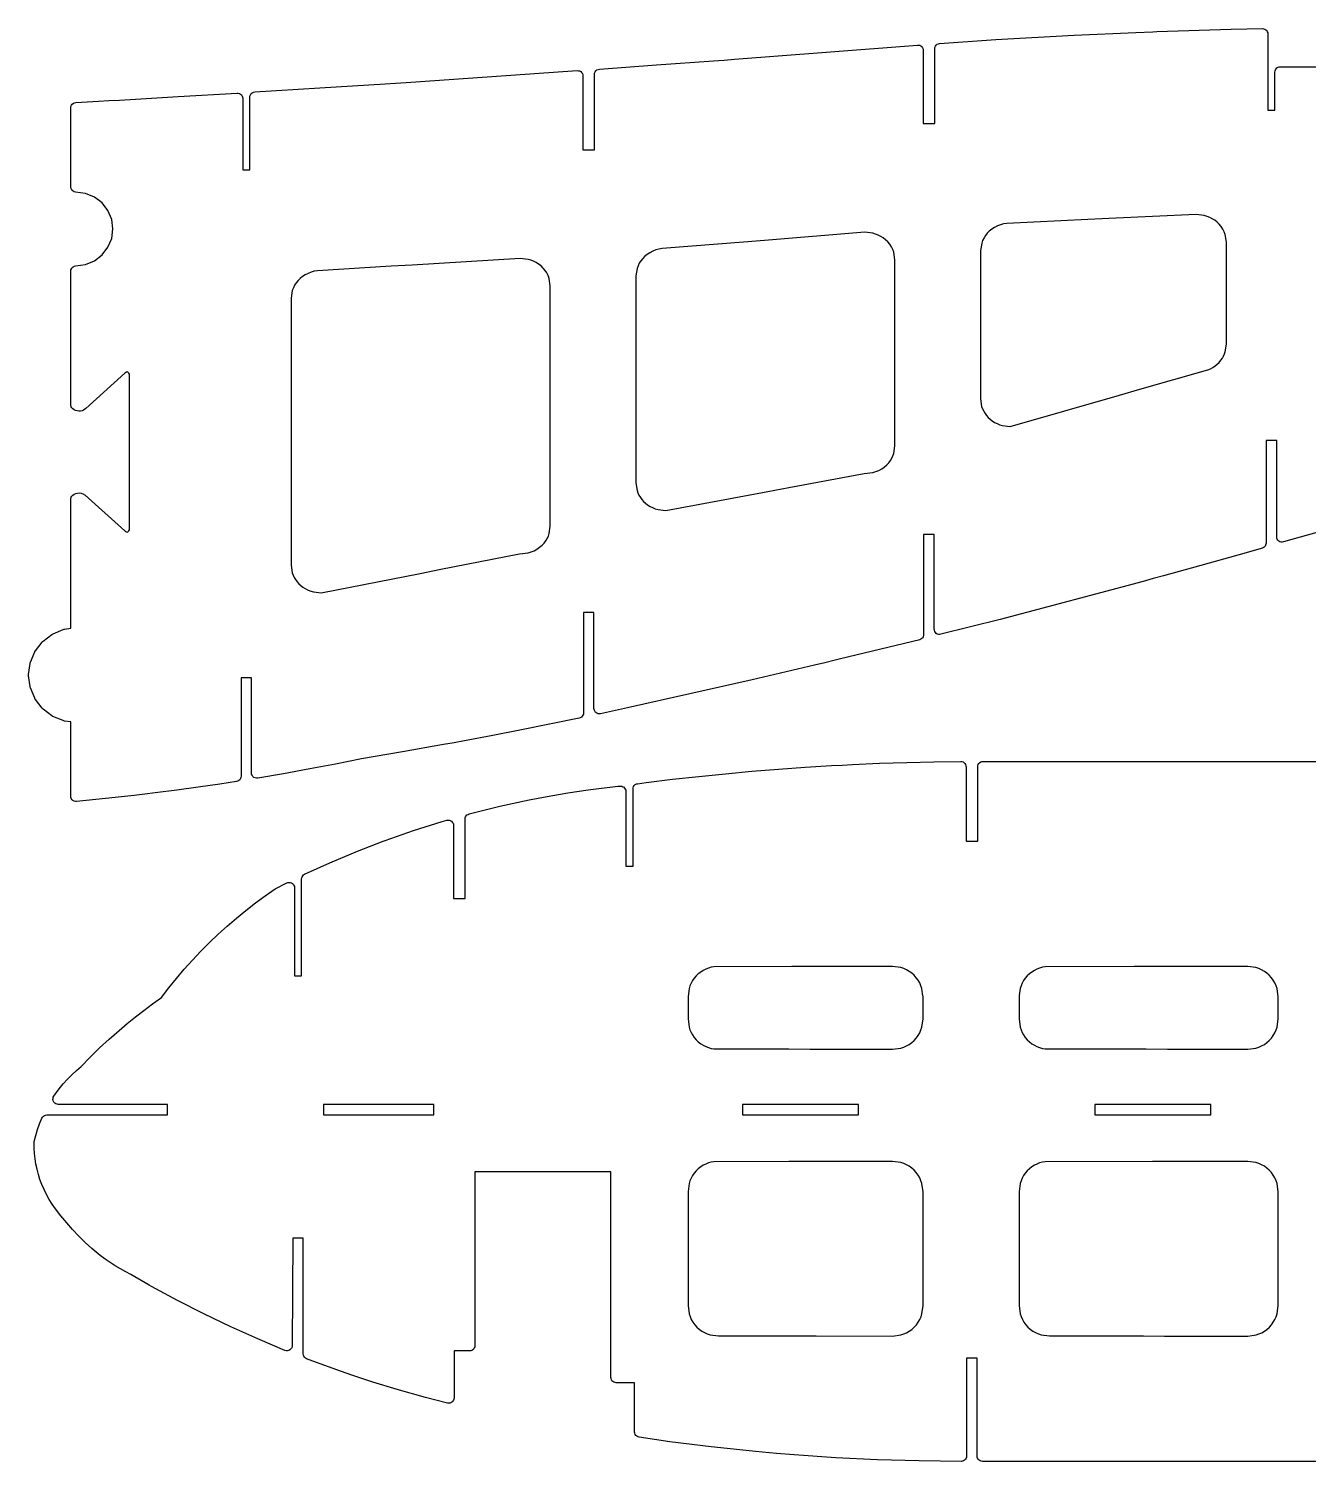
# Model space of a CAD drawing. Extents: x 30 to 1036, y 8 to 487.
# Drawn here: x 30.4 to 415.9, y 8.4 to 440.1 of the extents above; entities that cross this region are included whole.
import ezdxf

# ---------------------------------------------------------------- set-up
doc = ezdxf.new("R2010")
doc.units = 0
doc.layers.add('Normal', color=7, linetype='CONTINUOUS')

msp = doc.modelspace()

# ---------------------------------------------------------------- linework, layer by layer
at = {"layer": 'Normal'}
for points in [[(236.75, 430.43, -5.08), (239.9, 430.66, -5.08), (243.08, 430.91, -5.08), (243.08, 430.91, -8.89), (270.61, 433.02, -8.89), (298.17, 435.18, -8.89), (298.5, 435.18, -8.89), (298.88, 435.08, -8.89), (299.21, 434.9, -8.89), (299.52, 434.62, -8.89), (299.72, 434.31, -8.89), (299.85, 433.96, -8.89), (299.87, 433.6, -8.89), (299.87, 411.48, -8.89), (303.35, 411.48, -8.89), (303.35, 434.06, -8.89), (303.4, 434.44, -8.89), (303.56, 434.82, -8.89), (303.78, 435.15, -8.89), (304.11, 435.41, -8.89), (304.47, 435.58, -8.89), (304.85, 435.66, -8.89), (321.79, 436.8, -8.89), (345.41, 438.15, -8.89), (363.98, 438.96, -8.89)], [(363.98, 438.96, -5.08), (369.06, 439.19, -5.08), (370.33, 439.22, -5.08), (370.33, 439.22, -8.89), (392.73, 439.93, -8.89), (402.11, 440.11, -8.89), (402.44, 440.08, -8.89), (402.79, 439.95, -8.89), (403.12, 439.78, -8.89), (403.38, 439.5, -8.89), (403.58, 439.19, -8.89), (403.71, 438.86, -8.89), (403.73, 438.51, -8.89), (403.73, 415.54, -8.89), (405.89, 415.54, -8.89), (405.89, 427.02, -8.89), (405.92, 427.36, -8.89), (406.02, 427.69, -8.89), (406.22, 427.99, -8.89), (406.48, 428.27, -8.89), (406.81, 428.47, -8.89), (407.14, 428.57, -8.89), (407.47, 428.6, -8.89), (428.45, 428.6, -8.89)], [(137.74, 423.52, -5.08), (140.89, 423.72, -5.08), (144.07, 423.93, -5.08), (144.07, 423.93, -8.89), (169.88, 425.65, -8.89), (195.66, 427.46, -8.89), (196.01, 427.43, -8.89), (196.37, 427.36, -8.89), (196.7, 427.15, -8.89), (196.98, 426.9, -8.89), (197.21, 426.57, -8.89), (197.33, 426.21, -8.89), (197.36, 425.88, -8.89), (197.36, 403.63, -8.89), (200.84, 403.63, -8.89), (200.84, 426.31, -8.89), (200.89, 426.67, -8.89), (201.02, 427.05, -8.89), (201.27, 427.38, -8.89), (201.57, 427.66, -8.89), (201.93, 427.81, -8.89), (202.31, 427.89, -8.89), (219.53, 429.16, -8.89), (236.75, 430.43, -8.89)], [(51.38, 418.24, -5.08), (54.56, 418.41, -5.08), (57.73, 418.59, -5.08), (57.73, 418.59, -8.89), (75.44, 419.63, -8.89), (93.14, 420.7, -8.89), (93.5, 420.7, -8.89), (93.85, 420.6, -8.89), (94.18, 420.4, -8.89), (94.46, 420.14, -8.89), (94.67, 419.81, -8.89), (94.79, 419.46, -8.89), (94.84, 419.13, -8.89), (94.84, 397.59, -8.89), (96.98, 397.59, -8.89), (96.98, 419.46, -8.89), (97.03, 419.81, -8.89), (97.18, 420.19, -8.89), (97.41, 420.55, -8.89), (97.74, 420.8, -8.89), (98.09, 420.95, -8.89), (98.48, 421.03, -8.89), (118.11, 422.25, -8.89), (137.74, 423.52, -8.89)], [(43.08, 402.77, -5.08), (43.08, 409.12, -5.08), (43.08, 409.12, -8.89), (43.08, 416.28, -8.89), (43.1, 416.64, -8.89), (43.26, 417.02, -8.89), (43.51, 417.35, -8.89), (43.84, 417.63, -8.89), (44.2, 417.78, -8.89), (44.58, 417.86, -8.89), (47.98, 418.06, -8.89), (51.38, 418.24, -8.89)], [(43.05, 345.16, -5.08), (43.05, 351.51, -5.08), (43.05, 351.51, -8.89), (43.05, 367.06, -8.89), (43.1, 367.41, -8.89), (43.23, 367.77, -8.89), (43.46, 368.1, -8.89), (43.76, 368.38, -8.89), (44.09, 368.55, -8.89), (44.45, 368.63, -8.89), (47.52, 369.04, -8.89), (50.19, 370.15, -8.89), (52.5, 371.91, -8.89), (54.25, 374.22, -8.89), (55.37, 376.89, -8.89), (55.75, 379.76, -8.89), (55.37, 382.63, -8.89), (54.25, 385.29, -8.89), (52.5, 387.6, -8.89), (50.19, 389.36, -8.89), (47.52, 390.47, -8.89), (44.45, 390.88, -8.89), (44.09, 390.98, -8.89), (43.76, 391.16, -8.89), (43.46, 391.41, -8.89), (43.23, 391.74, -8.89), (43.1, 392.1, -8.89), (43.05, 392.46, -8.89), (43.08, 402.77, -8.89)], [(355.78, 382.85, -5.08), (349.45, 382.57, -5.08), (349.45, 382.57, -8.89), (325.04, 381.43, -8.89), (324.1, 381.28, -8.89), (323.16, 381, -8.89), (322.25, 380.64, -8.89), (321.39, 380.21, -8.89), (320.57, 379.68, -8.89), (319.81, 379.07, -8.89), (319.2, 378.46, -8.89), (318.67, 377.77, -8.89), (318.21, 377.04, -8.89), (317.8, 376.28, -8.89), (317.53, 375.46, -8.89), (317.2, 373.2, -8.89), (317.2, 350.62, -8.89)], [(391.24, 361.49, -5.08), (391.24, 367.84, -5.08), (391.24, 367.84, -8.89), (391.24, 375.79, -8.89), (390.91, 378.03, -8.89), (390.6, 378.89, -8.89), (390.17, 379.7, -8.89), (389.69, 380.47, -8.89), (389.1, 381.18, -8.89), (388.44, 381.81, -8.89), (387.73, 382.35, -8.89), (386.99, 382.83, -8.89), (386.23, 383.21, -8.89), (385.42, 383.54, -8.89), (384.58, 383.79, -8.89), (382.12, 384.07, -8.89), (355.78, 382.85, -8.89)], [(252.1, 376.3, -5.08), (245.77, 375.79, -5.08), (245.77, 375.79, -8.89), (221.21, 373.81, -8.89), (220.27, 373.66, -8.89), (219.33, 373.41, -8.89), (218.41, 373.02, -8.89), (217.53, 372.59, -8.89), (216.71, 372.06, -8.89), (215.95, 371.45, -8.89), (215.37, 370.84, -8.89), (214.81, 370.15, -8.89), (214.35, 369.42, -8.89), (213.97, 368.63, -8.89), (213.66, 367.84, -8.89), (213.33, 365.58, -8.89), (213.33, 336.09, -8.89)], [(291.39, 339.73, -5.08), (291.39, 346.08, -5.08), (291.39, 346.08, -8.89), (291.39, 370.46, -8.89), (291.06, 372.72, -8.89), (290.73, 373.56, -8.89), (290.32, 374.37, -8.89), (289.81, 375.13, -8.89), (289.23, 375.84, -8.89), (288.57, 376.48, -8.89), (287.86, 377.04, -8.89), (287.15, 377.49, -8.89), (286.36, 377.9, -8.89), (285.55, 378.21, -8.89), (284.73, 378.46, -8.89), (282.27, 378.76, -8.89), (252.1, 376.3, -8.89)], [(145.92, 368.88, -5.08), (139.57, 368.5, -5.08), (139.57, 368.5, -8.89), (117.35, 367.16, -8.89), (116.41, 366.98, -8.89), (115.47, 366.73, -8.89), (114.55, 366.37, -8.89), (113.67, 365.94, -8.89), (112.85, 365.38, -8.89), (112.12, 364.77, -8.89), (111.51, 364.19, -8.89), (110.95, 363.5, -8.89), (110.49, 362.76, -8.89), (110.11, 361.98, -8.89), (109.8, 361.19, -8.89), (109.47, 358.93, -8.89), (109.47, 323.39, -8.89)], [(187.53, 325.22, -5.08), (187.53, 331.57, -5.08), (187.53, 331.57, -8.89), (187.53, 362.58, -8.89), (187.2, 364.85, -8.89), (186.87, 365.68, -8.89), (186.46, 366.5, -8.89), (185.98, 367.26, -8.89), (185.37, 367.97, -8.89), (184.73, 368.6, -8.89), (184.02, 369.16, -8.89), (183.29, 369.62, -8.89), (182.5, 370, -8.89), (181.71, 370.33, -8.89), (180.87, 370.59, -8.89), (178.41, 370.87, -8.89), (145.92, 368.88, -8.89)], [(359.03, 329.67, -5.08), (365.12, 331.42, -5.08), (365.12, 331.42, -8.89), (385.7, 337.31, -8.89), (386.44, 337.64, -8.89), (387.15, 338.02, -8.89), (387.83, 338.48, -8.89), (388.47, 338.99, -8.89), (389.05, 339.55, -8.89), (389.59, 340.18, -8.89), (390.04, 340.84, -8.89), (390.4, 341.45, -8.89), (390.68, 342.09, -8.89), (390.91, 342.75, -8.89), (391.24, 345.01, -8.89), (391.24, 361.49, -8.89)], [(317.2, 350.62, -5.08), (317.2, 344.27, -5.08), (317.2, 344.27, -8.89), (317.2, 328.52, -8.89), (317.5, 326.26, -8.89)], [(60.73, 310.69, -5.08), (60.73, 317.04, -5.08), (60.73, 317.04, -8.89), (60.73, 335.71, -8.89), (60.71, 336.02, -8.89), (60.58, 336.3, -8.89), (60.38, 336.52, -8.89), (60.12, 336.68, -8.89), (59.82, 336.6, -8.89), (59.31, 336.27, -8.89), (47.55, 325.63, -8.89), (46.86, 325.17, -8.89), (46.43, 324.99, -8.89), (45.95, 324.89, -8.89), (45.47, 324.87, -8.89), (44.96, 324.92, -8.89), (44.48, 325.07, -8.89), (44.04, 325.27, -8.89), (43.66, 325.55, -8.89), (43.41, 325.81, -8.89), (43.21, 326.11, -8.89), (43.1, 326.44, -8.89), (43.05, 326.8, -8.89), (43.05, 345.16, -8.89)], [(253.11, 300.63, -5.08), (259.36, 301.8, -5.08), (259.36, 301.8, -8.89), (282.12, 306.02, -8.89), (284.73, 306.35, -8.89), (285.65, 306.63, -8.89), (286.54, 306.98, -8.89), (287.38, 307.44, -8.89), (288.16, 308, -8.89), (288.9, 308.64, -8.89), (289.53, 309.32, -8.89), (290.02, 309.96, -8.89), (290.45, 310.64, -8.89), (290.78, 311.38, -8.89), (291.06, 312.12, -8.89), (291.39, 314.38, -8.89), (291.39, 339.73, -8.89)], [(213.33, 336.09, -5.08), (213.33, 329.74, -5.08), (213.33, 329.74, -8.89), (213.33, 303.23, -8.89), (213.66, 300.96, -8.89)], [(317.5, 326.26, 0.13), (317.5, 326.26, -8.89), (317.78, 325.55, -8.89), (318.11, 324.84, -8.89), (318.52, 324.15, -8.89), (318.97, 323.52, -8.89), (319.51, 322.94, -8.89), (320.07, 322.4, -8.89), (320.67, 321.95, -8.89), (321.41, 321.46, -8.89), (322.2, 321.08, -8.89), (323.01, 320.75, -8.89), (323.82, 320.5, -8.89), (326.14, 320.22, -8.89), (359.03, 329.67, -8.89)], [(148.29, 275.97, -5.08), (154.51, 277.19, -5.08), (154.51, 277.19, -8.89), (178.26, 281.84, -8.89), (180.87, 282.17, -8.89), (181.79, 282.42, -8.89), (182.68, 282.8, -8.89), (183.51, 283.26, -8.89), (184.3, 283.82, -8.89), (185.04, 284.43, -8.89), (185.7, 285.11, -8.89), (186.18, 285.78, -8.89), (186.59, 286.46, -8.89), (186.94, 287.17, -8.89), (187.2, 287.93, -8.89), (187.53, 290.2, -8.89), (187.53, 325.22, -8.89)], [(109.47, 323.39, -5.08), (109.47, 317.04, -5.08), (109.47, 317.04, -8.89), (109.47, 278.43, -8.89), (109.8, 276.17, -8.89), (110.06, 275.44, -8.89), (110.39, 274.73, -8.89), (110.79, 274.07, -8.89), (111.28, 273.43, -8.89), (111.79, 272.82, -8.89), (112.37, 272.31, -8.89), (112.98, 271.83, -8.89), (113.64, 271.42, -8.89), (114.33, 271.04, -8.89), (115.04, 270.74, -8.89)], [(406.4, 297.54, -5.08), (406.4, 303.89, -5.08), (406.4, 303.89, -8.89), (406.4, 315.98, -8.89), (403.23, 315.98, -8.89), (403.23, 285.11, -8.89), (403.17, 284.78, -8.89), (403.07, 284.45, -8.89), (402.89, 284.15, -8.89), (402.67, 283.9, -8.89), (402.39, 283.72, -8.89), (402.08, 283.59, -8.89), (394.74, 281.48, -8.89), (383.51, 278.33, -8.89), (372.29, 275.21, -8.89)], [(43.05, 273.51, -5.08), (43.05, 279.86, -5.08), (43.05, 279.86, -8.89), (43.05, 298.27, -8.89), (43.1, 298.63, -8.89), (43.21, 298.96, -8.89), (43.41, 299.26, -8.89), (43.66, 299.52, -8.89), (44.09, 299.82, -8.89), (44.58, 300.05, -8.89), (45.11, 300.18, -8.89), (45.67, 300.2, -8.89), (46.2, 300.15, -8.89), (46.71, 299.97, -8.89), (47.4, 299.57, -8.89), (59.31, 288.8, -8.89), (59.56, 288.62, -8.89), (59.84, 288.47, -8.89), (60.12, 288.39, -8.89), (60.38, 288.54, -8.89), (60.58, 288.77, -8.89), (60.71, 289.08, -8.89), (60.73, 289.36, -8.89), (60.73, 310.69, -8.89)], [(469.85, 303.78, -5.08), (466.83, 302.84, -5.08), (463.8, 301.9, -5.08), (463.8, 301.9, -8.89), (448.74, 297.31, -8.89), (433.65, 292.76, -8.89), (418.54, 288.32, -8.89), (408.43, 285.42, -8.89), (408.1, 285.34, -8.89), (407.75, 285.37, -8.89), (407.37, 285.47, -8.89), (407.04, 285.67, -8.89), (406.76, 285.95, -8.89), (406.55, 286.26, -8.89), (406.43, 286.61, -8.89), (406.4, 286.94, -8.89), (406.4, 297.54, -8.89)], [(213.66, 300.96, 0.13), (213.66, 300.96, -8.89), (213.92, 300.25, -8.89), (214.25, 299.54, -8.89), (214.66, 298.86, -8.89), (215.11, 298.22, -8.89), (215.65, 297.64, -8.89), (216.23, 297.1, -8.89), (216.84, 296.65, -8.89), (217.58, 296.16, -8.89), (218.34, 295.78, -8.89), (219.15, 295.45, -8.89), (219.99, 295.2, -8.89), (222.35, 294.92, -8.89), (253.11, 300.63, -8.89)], [(303.2, 269.88, -5.08), (303.2, 276.23, -5.08), (303.2, 276.23, -8.89), (303.2, 287.63, -8.89), (300.02, 287.63, -8.89), (300.02, 257.53, -8.89), (300, 257.2, -8.89), (299.87, 256.87, -8.89), (299.69, 256.54, -8.89), (299.44, 256.29, -8.89), (299.14, 256.11, -8.89), (298.83, 255.98, -8.89), (274.98, 250.16, -8.89), (273.33, 249.78, -8.89)], [(43.05, 217.27, -5.08), (43.05, 223.62, -5.08), (43.05, 223.62, -8.89), (43.05, 231.22, -8.89), (41.15, 231.47, -8.89), (40.94, 231.52, -8.89), (40.74, 231.6, -8.89), (37.67, 232.84, -8.89), (37.49, 232.94, -8.89), (37.31, 233.07, -8.89), (34.7, 235.08, -8.89), (34.54, 235.2, -8.89), (34.39, 235.38, -8.89), (32.38, 238, -8.89), (32.26, 238.18, -8.89), (32.18, 238.35, -8.89), (30.91, 241.43, -8.89), (30.84, 241.63, -8.89), (30.81, 241.83, -8.89), (30.35, 245.11, -8.89), (30.35, 245.31, -8.89), (30.35, 245.52, -8.89), (30.81, 248.82, -8.89), (30.84, 249.02, -8.89), (30.91, 249.22, -8.89), (32.18, 252.27, -8.89), (32.26, 252.48, -8.89), (32.38, 252.63, -8.89), (34.39, 255.27, -8.89), (34.54, 255.42, -8.89), (34.7, 255.55, -8.89), (37.31, 257.58, -8.89), (37.49, 257.68, -8.89), (37.69, 257.78, -8.89), (40.74, 259.05, -8.89), (40.94, 259.13, -8.89), (41.15, 259.16, -8.89), (43.05, 259.41, -8.89), (43.05, 273.51, -8.89)], [(115.04, 270.74, 0.13), (115.04, 270.74, -8.89), (116.13, 270.41, -8.89), (118.49, 270.1, -8.89), (148.29, 275.97, -8.89)], [(372.29, 275.21, -5.08), (369.21, 274.37, -5.08), (366.17, 273.53, -5.08), (366.17, 273.53, -8.89), (351.82, 269.67, -8.89), (337.44, 265.86, -8.89), (323.04, 262.1, -8.89), (305.18, 257.61, -8.89), (304.85, 257.56, -8.89), (304.5, 257.58, -8.89), (304.14, 257.68, -8.89), (303.81, 257.89, -8.89), (303.56, 258.17, -8.89), (303.35, 258.47, -8.89), (303.25, 258.8, -8.89), (303.2, 259.13, -8.89), (303.2, 269.88, -8.89)], [(200.69, 246.28, -5.08), (200.69, 252.63, -5.08), (200.69, 252.63, -8.89), (200.69, 264.19, -8.89), (197.51, 264.19, -8.89), (197.51, 233.88, -8.89), (197.49, 233.55, -8.89), (197.36, 233.2, -8.89), (197.15, 232.89, -8.89), (196.9, 232.64, -8.89), (196.57, 232.44, -8.89), (196.27, 232.33, -8.89), (178.84, 228.8, -8.89), (170.26, 227.13, -8.89), (161.65, 225.5, -8.89)], [(273.33, 249.78, -5.08), (270.26, 249.05, -5.08), (267.16, 248.31, -5.08), (267.16, 248.31, -8.89), (248.39, 243.92, -8.89), (229.62, 239.62, -8.89), (210.82, 235.43, -8.89), (202.62, 233.68, -8.89), (202.29, 233.65, -8.89), (201.93, 233.68, -8.89), (201.6, 233.81, -8.89), (201.27, 234.01, -8.89), (201.02, 234.26, -8.89), (200.84, 234.59, -8.89), (200.71, 234.92, -8.89), (200.69, 235.23, -8.89), (200.69, 246.28, -8.89)], [(97.51, 227.23, -5.08), (97.51, 233.58, -5.08), (97.51, 233.58, -8.89), (97.51, 244.5, -8.89), (94.34, 244.5, -8.89), (94.34, 214.83, -8.89), (94.28, 214.48, -8.89), (94.16, 214.12, -8.89), (93.95, 213.79, -8.89), (93.65, 213.54, -8.89), (93.32, 213.36, -8.89), (92.99, 213.26, -8.89), (87.91, 212.47, -8.89), (81.43, 211.53, -8.89), (74.96, 210.64, -8.89), (68.48, 209.8, -8.89)], [(161.65, 225.5, -5.08), (158.52, 224.92, -5.08), (155.4, 224.36, -5.08), (155.4, 224.36, -8.89), (143.03, 222.15, -8.89), (130.63, 220.07, -8.89), (122.83, 218.49, -8.89), (115.04, 217.02, -8.89), (107.19, 215.6, -8.89), (99.36, 214.27, -8.89), (98.98, 214.25, -8.89), (98.6, 214.33, -8.89), (98.22, 214.5, -8.89), (97.92, 214.78, -8.89), (97.66, 215.11, -8.89), (97.54, 215.47, -8.89), (97.51, 215.85, -8.89), (97.51, 227.23, -8.89)], [(44.78, 207.24, 0.13), (44.78, 207.24, -8.89), (44.45, 207.24, -8.89), (44.07, 207.31, -8.89), (43.71, 207.49, -8.89), (43.43, 207.77, -8.89), (43.21, 208.1, -8.89), (43.08, 208.46, -8.89), (43.05, 208.81, -8.89), (43.05, 217.27, -8.89)], [(186.56, 208.71, -5.08), (190.04, 209.35, -5.08), (192.81, 209.78, -5.08), (192.81, 209.78, -8.89), (198.93, 210.72, -8.89), (207.9, 211.84, -8.89), (208.46, 211.86, -8.89), (209.04, 211.81, -8.89), (209.37, 211.68, -8.89), (209.68, 211.51, -8.89), (209.93, 211.25, -8.89), (210.13, 210.95, -8.89), (210.26, 210.59, -8.89), (210.29, 210.26, -8.89), (210.29, 187.78, -8.89), (212.45, 187.78, -8.89), (212.45, 211, -8.89), (212.5, 211.35, -8.89), (212.62, 211.73, -8.89), (212.83, 212.04, -8.89), (213.13, 212.32, -8.89), (213.46, 212.5, -8.89), (213.82, 212.57, -8.89), (216.41, 212.95, -8.89), (224.36, 213.92, -8.89), (232.33, 214.78, -8.89), (240.31, 215.6, -8.89), (248.29, 216.33, -8.89), (256.29, 216.97, -8.89), (264.29, 217.55, -8.89), (272.29, 218.03, -8.89)], [(272.29, 218.03, -5.08), (275.44, 218.21, -5.08), (278.61, 218.36, -5.08), (278.61, 218.36, -8.89), (286.77, 218.72, -8.89), (294.92, 218.97, -8.89), (303.05, 219.15, -8.89), (311.2, 219.28, -8.89), (311.53, 219.23, -8.89), (311.89, 219.13, -8.89), (312.19, 218.92, -8.89), (312.47, 218.67, -8.89), (312.67, 218.36, -8.89), (312.78, 218.01, -8.89), (312.83, 217.68, -8.89), (312.83, 195.25, -8.89), (316.31, 195.25, -8.89), (316.31, 217.68, -8.89), (316.33, 218.01, -8.89), (316.43, 218.34, -8.89), (316.64, 218.67, -8.89), (316.89, 218.92, -8.89), (317.22, 219.13, -8.89), (317.55, 219.23, -8.89), (317.88, 219.28, -8.89), (372.11, 219.28, -8.89)], [(372.11, 219.28, -5.08), (378.46, 219.28, -5.08), (378.46, 219.28, -8.89), (420.4, 219.28, -8.89)], [(68.48, 209.8, -5.08), (65.33, 209.42, -5.08), (62.18, 209.04, -5.08), (62.18, 209.04, -8.89), (53.49, 208.1, -8.89), (44.78, 207.24, -8.89)], [(131.27, 192.96, -5.08), (137.19, 195.22, -5.08), (137.19, 195.22, -8.89), (137.82, 195.48, -8.89), (146.33, 198.45, -8.89), (154.94, 201.17, -8.89), (156.34, 201.57, -8.89), (156.67, 201.63, -8.89), (157.02, 201.6, -8.89), (157.4, 201.5, -8.89), (157.73, 201.29, -8.89), (158.01, 201.04, -8.89), (158.22, 200.71, -8.89), (158.34, 200.38, -8.89), (158.37, 200.05, -8.89), (158.37, 178.03, -8.89), (161.85, 178.03, -8.89), (161.85, 201.93, -8.89), (161.87, 202.26, -8.89), (162, 202.62, -8.89), (162.18, 202.92, -8.89), (162.43, 203.17, -8.89), (162.74, 203.35, -8.89), (163.04, 203.48, -8.89), (172.36, 205.79, -8.89), (181.18, 207.72, -8.89), (186.56, 208.71, -8.89)], [(110.44, 169.19, -5.08), (110.44, 162.84, -5.08), (110.44, 162.84, -8.89), (110.44, 154.64, -8.89), (112.57, 154.64, -8.89), (112.57, 183.85, -8.89), (112.62, 184.2, -8.89), (112.75, 184.56, -8.89), (112.95, 184.86, -8.89), (113.21, 185.12, -8.89), (113.51, 185.29, -8.89), (121.11, 188.77, -8.89), (129.41, 192.25, -8.89), (131.27, 192.96, -8.89)], [(57.61, 138.23, -5.08), (60.02, 140.28, -5.08), (62.51, 142.29, -5.08), (62.51, 142.29, -8.89), (65.07, 144.27, -8.89), (67.69, 146.23, -8.89), (70.36, 148.13, -8.89), (72.57, 151.03, -8.89), (74.88, 153.87, -8.89), (77.24, 156.67, -8.89), (79.71, 159.41, -8.89), (82.22, 162.08, -8.89), (84.81, 164.69, -8.89), (87.45, 167.23, -8.89), (90.17, 169.7, -8.89), (92.96, 172.11, -8.89), (95.81, 174.42, -8.89), (98.7, 176.68, -8.89), (101.65, 178.84, -8.89), (104.65, 180.92, -8.89), (108.15, 182.68, -8.89), (108.43, 182.78, -8.89), (108.79, 182.83, -8.89), (109.14, 182.8, -8.89), (109.52, 182.7, -8.89), (109.86, 182.47, -8.89), (110.11, 182.22, -8.89), (110.29, 181.89, -8.89), (110.41, 181.56, -8.89), (110.44, 181.25, -8.89), (110.44, 169.19, -8.89)], [(266.7, 157.45, -5.08), (260.35, 157.45, -5.08), (260.35, 157.45, -8.89), (236.85, 157.43, -8.89), (236.02, 157.28, -8.89), (235.2, 157.02, -8.89), (234.39, 156.72, -8.89), (233.58, 156.31, -8.89), (232.84, 155.83, -8.89), (232.13, 155.27, -8.89), (231.47, 154.64, -8.89), (230.89, 153.95, -8.89), (230.38, 153.24, -8.89), (229.97, 152.45, -8.89), (229.62, 151.66, -8.89), (229.36, 150.88, -8.89), (229.26, 150.11, -8.89)], [(299.85, 142.88, -5.08), (299.85, 148.36, -5.08), (299.72, 149.23, -5.08), (299.72, 149.23, -8.89), (299.52, 150.85, -8.89), (299.21, 151.71, -8.89), (298.86, 152.55, -8.89), (298.37, 153.37, -8.89), (297.82, 154.13, -8.89), (297.18, 154.84, -8.89), (296.47, 155.47, -8.89), (295.68, 156.03, -8.89), (294.87, 156.49, -8.89), (294.03, 156.87, -8.89), (293.17, 157.15, -8.89), (290.68, 157.48, -8.89), (266.7, 157.45, -8.89)], [(369.82, 157.45, -5.08), (363.47, 157.45, -5.08), (363.47, 157.45, -8.89), (336.63, 157.43, -8.89), (335.79, 157.28, -8.89), (334.98, 157.02, -8.89), (334.16, 156.72, -8.89), (333.38, 156.31, -8.89), (332.61, 155.83, -8.89), (331.9, 155.27, -8.89), (331.24, 154.64, -8.89), (330.66, 153.95, -8.89), (330.15, 153.24, -8.89), (329.74, 152.45, -8.89), (329.39, 151.66, -8.89), (329.13, 150.88, -8.89), (328.85, 148.77, -8.89)], [(406.83, 141.96, -5.08), (406.83, 148.31, -5.08), (406.83, 148.31, -8.89), (406.83, 148.36, -8.89), (406.5, 150.85, -8.89), (406.22, 151.71, -8.89), (405.84, 152.55, -8.89), (405.36, 153.37, -8.89), (404.8, 154.13, -8.89), (404.16, 154.84, -8.89), (403.45, 155.47, -8.89), (402.69, 156.03, -8.89), (401.85, 156.49, -8.89), (401.02, 156.87, -8.89), (400.15, 157.15, -8.89), (397.66, 157.48, -8.89), (369.82, 157.45, -8.89)], [(229.26, 150.11, -5.08), (229.03, 148.39, -5.08), (229.03, 143.79, -5.08), (229.03, 143.79, -8.89), (229.03, 141.68, -8.89), (229.36, 139.19, -8.89)], [(328.85, 148.77, -5.08), (328.8, 148.39, -5.08), (328.8, 142.42, -5.08), (328.8, 142.42, -8.89), (328.8, 141.68, -8.89), (329.13, 139.19, -8.89), (329.39, 138.4, -8.89), (329.74, 137.62, -8.89), (330.15, 136.86, -8.89), (330.66, 136.12, -8.89), (331.24, 135.43, -8.89), (331.9, 134.8, -8.89), (332.61, 134.24, -8.89), (333.38, 133.76, -8.89), (334.16, 133.35, -8.89), (334.98, 133.05, -8.89), (335.79, 132.82, -8.89), (336.63, 132.66, -8.89)], [(259.44, 132.64, -5.08), (265.79, 132.61, -5.08), (265.79, 132.61, -8.89), (290.68, 132.59, -8.89), (293.17, 132.92, -8.89), (294.03, 133.2, -8.89), (294.87, 133.58, -8.89), (295.68, 134.04, -8.89), (296.47, 134.59, -8.89), (297.18, 135.23, -8.89), (297.82, 135.94, -8.89), (298.37, 136.7, -8.89), (298.86, 137.52, -8.89), (299.21, 138.38, -8.89), (299.52, 139.22, -8.89), (299.85, 141.71, -8.89), (299.85, 142.88, -8.89)], [(53.16, 112.78, -5.08), (59.51, 112.78, -5.08), (59.51, 112.78, -8.89), (72.19, 112.78, -8.89), (72.19, 115.95, -8.89), (39.27, 115.95, -8.89), (38.94, 115.98, -8.89), (38.58, 116.1, -8.89), (38.25, 116.31, -8.89), (37.97, 116.61, -8.89), (37.77, 116.97, -8.89), (37.67, 117.37, -8.89), (37.69, 117.75, -8.89), (37.77, 118.11, -8.89), (37.92, 118.41, -8.89), (38.43, 119.15, -8.89), (39.55, 120.68, -8.89), (40.74, 122.15, -8.89), (42.01, 123.55, -8.89), (43.33, 124.89, -8.89), (44.73, 126.19, -8.89), (46.18, 127.38, -8.89), (48.92, 130.2, -8.89), (51.74, 132.94, -8.89), (54.64, 135.64, -8.89), (57.61, 138.23, -8.89)], [(229.36, 139.19, 0.13), (229.36, 139.19, -8.89), (229.62, 138.4, -8.89), (229.97, 137.62, -8.89), (230.38, 136.86, -8.89), (230.89, 136.12, -8.89), (231.47, 135.43, -8.89), (232.13, 134.8, -8.89), (232.84, 134.24, -8.89), (233.58, 133.76, -8.89), (234.39, 133.35, -8.89), (235.2, 133.05, -8.89), (236.02, 132.82, -8.89), (236.85, 132.66, -8.89), (259.44, 132.64, -8.89)], [(367.11, 132.64, -5.08), (373.46, 132.61, -5.08), (373.46, 132.61, -8.89), (397.66, 132.59, -8.89), (400.15, 132.92, -8.89), (401.02, 133.2, -8.89), (401.85, 133.58, -8.89), (402.69, 134.04, -8.89), (403.45, 134.59, -8.89), (404.16, 135.23, -8.89), (404.8, 135.94, -8.89), (405.36, 136.7, -8.89), (405.84, 137.52, -8.89), (406.22, 138.38, -8.89), (406.5, 139.22, -8.89), (406.83, 141.71, -8.89), (406.83, 141.96, -8.89)], [(336.63, 132.66, 0.13), (336.63, 132.66, -8.89), (367.11, 132.64, -8.89)], [(33.76, 93.32, -5.08), (33.27, 94.84, -5.08), (32.87, 96.39, -5.08), (32.54, 97.97, -5.08), (32.28, 99.54, -5.08), (32.28, 99.54, -8.89), (32.11, 101.12, -8.89), (32.03, 102.72, -8.89), (32, 104.32, -8.89), (32.03, 104.52, -8.89), (32.05, 104.72, -8.89), (32.49, 106.55, -8.89), (33.02, 108.33, -8.89), (33.65, 110.08, -8.89), (34.37, 111.81, -8.89), (34.54, 112.14, -8.89), (34.8, 112.39, -8.89), (35.1, 112.6, -8.89), (35.46, 112.73, -8.89), (35.81, 112.78, -8.89), (53.16, 112.78, -8.89)], [(145.39, 115.95, -5.08), (139.04, 115.95, -5.08), (139.04, 115.95, -8.89), (119.18, 115.95, -8.89), (119.18, 112.78, -8.89)], [(119.18, 112.78, 0.13), (119.18, 112.78, -8.89), (122.68, 112.78, -8.89)], [(122.68, 112.78, -5.08), (129.03, 112.78, -5.08), (129.03, 112.78, -8.89), (152.43, 112.78, -8.89), (152.43, 115.95, -8.89), (145.39, 115.95, -8.89)], [(245.47, 115.95, 0.13), (245.47, 115.95, -8.89), (245.47, 112.78, -8.89), (251.71, 112.78, -8.89)], [(274.88, 115.95, -5.08), (268.53, 115.95, -5.08), (268.53, 115.95, -8.89), (245.47, 115.95, -8.89)], [(251.71, 112.78, -5.08), (258.06, 112.78, -5.08), (258.06, 112.78, -8.89), (280.39, 112.78, -8.89), (280.39, 115.95, -8.89), (274.88, 115.95, -8.89)], [(381.64, 115.95, -5.08), (375.29, 115.95, -5.08), (375.29, 115.95, -8.89), (351.61, 115.95, -8.89), (351.61, 112.78, -8.89)], [(351.61, 112.78, 0.13), (351.61, 112.78, -8.89), (353.95, 112.78, -8.89)], [(353.95, 112.78, -5.08), (360.3, 112.78, -5.08), (360.3, 112.78, -8.89), (386.54, 112.78, -8.89), (386.54, 115.95, -8.89), (381.64, 115.95, -8.89)], [(189.46, 95.63, -5.08), (183.11, 95.63, -5.08), (183.11, 95.63, -8.89), (164.8, 95.63, -8.89), (164.8, 61.24, -8.89)], [(205.79, 43.99, -5.08), (205.79, 50.34, -5.08), (205.79, 50.34, -8.89), (205.79, 95.63, -8.89), (189.46, 95.63, -8.89)], [(236.85, 98.68, 0.13), (236.85, 98.68, -8.89), (236.02, 98.53, -8.89), (235.2, 98.3, -8.89), (234.39, 97.97, -8.89), (233.58, 97.59, -8.89), (232.84, 97.1, -8.89), (232.13, 96.55, -8.89), (231.47, 95.91, -8.89), (230.89, 95.22, -8.89), (230.38, 94.49, -8.89), (229.97, 93.73, -8.89), (229.62, 92.94, -8.89), (229.36, 92.13, -8.89), (229.03, 89.66, -8.89), (229.03, 72.57, -8.89)], [(265.79, 98.7, -5.08), (259.44, 98.7, -5.08), (259.44, 98.7, -8.89), (236.85, 98.68, -8.89)], [(299.85, 66.68, -5.08), (299.85, 73.03, -5.08), (299.85, 73.03, -8.89), (299.85, 89.64, -8.89), (299.52, 92.1, -8.89), (299.21, 92.96, -8.89), (298.86, 93.8, -8.89), (298.37, 94.61, -8.89), (297.82, 95.4, -8.89), (297.18, 96.11, -8.89), (296.47, 96.75, -8.89), (295.68, 97.31, -8.89), (294.87, 97.76, -8.89), (294.03, 98.15, -8.89), (293.17, 98.43, -8.89), (290.68, 98.76, -8.89), (265.79, 98.7, -8.89)], [(375.29, 98.73, -5.08), (368.93, 98.7, -5.08), (368.93, 98.7, -8.89), (336.63, 98.68, -8.89), (335.79, 98.53, -8.89), (334.98, 98.3, -8.89), (334.16, 97.97, -8.89), (333.38, 97.59, -8.89), (332.61, 97.1, -8.89), (331.9, 96.55, -8.89), (331.24, 95.91, -8.89), (330.66, 95.22, -8.89), (330.15, 94.49, -8.89), (329.74, 93.73, -8.89), (329.39, 92.94, -8.89), (329.13, 92.13, -8.89), (328.8, 89.66, -8.89)], [(406.83, 67.59, -5.08), (406.83, 73.94, -5.08), (406.83, 73.94, -8.89), (406.83, 89.64, -8.89), (406.5, 92.1, -8.89), (406.22, 92.96, -8.89), (405.84, 93.8, -8.89), (405.36, 94.61, -8.89), (404.8, 95.4, -8.89), (404.16, 96.11, -8.89), (403.45, 96.75, -8.89), (402.69, 97.31, -8.89), (401.85, 97.76, -8.89), (401.02, 98.15, -8.89), (400.15, 98.43, -8.89), (397.66, 98.76, -8.89), (375.29, 98.73, -8.89)], [(51.94, 70.38, 0.13), (51.94, 70.38, -8.89), (50.65, 71.45, -8.89), (49.38, 72.54, -8.89), (47.4, 74.37, -8.89), (45.47, 76.28, -8.89), (43.59, 78.23, -8.89), (41.81, 80.26, -8.89), (40.06, 82.37, -8.89), (38.4, 84.51, -8.89), (37.44, 85.85, -8.89), (36.55, 87.27, -8.89), (35.74, 88.75, -8.89), (35, 90.25, -8.89), (34.34, 91.77, -8.89), (33.76, 93.32, -8.89)], [(328.8, 89.66, 0.13), (328.8, 89.66, -8.89), (328.8, 73.48, -8.89)], [(113.11, 53.97, -5.08), (113.11, 60.33, -5.08), (113.11, 60.33, -8.89), (113.11, 75.62, -8.89), (109.91, 75.62, -8.89), (109.8, 43.28, -8.89), (109.75, 42.95, -8.89), (109.63, 42.6, -8.89), (109.4, 42.24, -8.89), (109.09, 41.99, -8.89), (108.71, 41.78, -8.89), (108.31, 41.71, -8.89), (107.92, 41.73, -8.89), (107.59, 41.83, -8.89), (99.39, 45.29, -8.89), (91.24, 48.95, -8.89), (83.18, 52.81, -8.89), (75.23, 56.85, -8.89), (67.36, 61.11, -8.89), (66.65, 61.52, -8.89)], [(328.8, 73.48, -5.08), (328.8, 67.13, -5.08), (328.8, 67.13, -8.89), (328.8, 55.35, -8.89), (329.13, 52.86, -8.89), (329.41, 51.99, -8.89), (329.77, 51.13, -8.89), (330.25, 50.32, -8.89), (330.81, 49.56, -8.89), (331.44, 48.84, -8.89), (332.16, 48.18, -8.89), (332.94, 47.62, -8.89), (333.76, 47.17, -8.89), (334.59, 46.79, -8.89), (335.46, 46.51, -8.89), (337.97, 46.18, -8.89), (366.22, 46.18, -8.89)], [(66.65, 61.52, -5.08), (61.14, 64.67, -5.08), (61.14, 64.67, -8.89), (59.64, 65.53, -8.89), (58.04, 66.37, -8.89), (56.44, 67.28, -8.89), (54.91, 68.28, -8.89), (53.42, 69.29, -8.89), (51.94, 70.38, -8.89)], [(229.03, 72.57, -5.08), (229.03, 66.22, -5.08), (229.03, 66.22, -8.89), (229.03, 55.35, -8.89), (229.34, 52.86, -8.89), (229.64, 51.99, -8.89), (230, 51.13, -8.89), (230.48, 50.32, -8.89), (231.04, 49.56, -8.89), (231.67, 48.84, -8.89), (232.38, 48.18, -8.89), (233.17, 47.62, -8.89), (233.98, 47.17, -8.89), (234.82, 46.79, -8.89), (235.69, 46.51, -8.89), (238.18, 46.18, -8.89), (261.26, 46.18, -8.89)], [(261.26, 46.18, -5.08), (267.61, 46.18, -5.08), (267.61, 46.18, -8.89), (290.68, 46.15, -8.89), (293.17, 46.48, -8.89), (294.03, 46.76, -8.89), (294.89, 47.14, -8.89), (295.71, 47.6, -8.89), (296.47, 48.16, -8.89), (297.18, 48.82, -8.89), (297.84, 49.53, -8.89), (298.4, 50.29, -8.89), (298.86, 51.1, -8.89), (299.24, 51.97, -8.89), (299.52, 52.83, -8.89), (299.85, 55.32, -8.89), (299.85, 66.68, -8.89)], [(366.22, 46.18, -5.08), (372.57, 46.15, -5.08), (372.57, 46.15, -8.89), (397.66, 46.15, -8.89), (400.18, 46.48, -8.89), (401.04, 46.76, -8.89), (401.88, 47.14, -8.89), (402.69, 47.6, -8.89), (403.48, 48.16, -8.89), (404.19, 48.82, -8.89), (404.83, 49.53, -8.89), (405.38, 50.29, -8.89), (405.84, 51.1, -8.89), (406.22, 51.97, -8.89), (406.5, 52.83, -8.89), (406.83, 55.32, -8.89), (406.83, 67.59, -8.89)], [(164.8, 61.24, -5.08), (164.8, 54.89, -5.08), (164.8, 54.89, -8.89), (164.8, 43.26, -8.89), (164.77, 42.93, -8.89), (164.64, 42.57, -8.89), (164.46, 42.27, -8.89), (164.19, 42.01, -8.89), (163.88, 41.81, -8.89), (163.55, 41.68, -8.89), (163.22, 41.66, -8.89), (158.52, 41.66, -8.89), (158.52, 27.46, -8.89), (158.5, 27.15, -8.89), (158.37, 26.8, -8.89), (158.19, 26.49, -8.89), (157.91, 26.21, -8.89), (157.58, 26.01, -8.89), (157.23, 25.91, -8.89), (156.87, 25.88, -8.89), (156.54, 25.93, -8.89), (149.96, 27.61, -8.89), (141.38, 30.05, -8.89), (134.09, 32.28, -8.89)], [(134.09, 32.28, -5.08), (132.82, 32.66, -5.08), (128.04, 34.26, -5.08), (128.04, 34.26, -8.89), (124.36, 35.51, -8.89), (115.95, 38.56, -8.89), (114.1, 39.29, -8.89), (113.79, 39.47, -8.89), (113.49, 39.73, -8.89), (113.28, 40.03, -8.89), (113.13, 40.41, -8.89), (113.11, 40.77, -8.89), (113.11, 53.97, -8.89)], [(255.7, 10.77, -5.08), (249.38, 11.33, -5.08), (249.38, 11.33, -8.89), (248.49, 11.4, -8.89), (235.99, 12.73, -8.89), (223.52, 14.3, -8.89), (214.33, 15.65, -8.89), (213.97, 15.75, -8.89), (213.64, 15.93, -8.89), (213.33, 16.18, -8.89), (213.13, 16.51, -8.89), (213, 16.87, -8.89), (212.95, 17.22, -8.89), (212.95, 32.05, -8.89), (207.37, 32.05, -8.89), (207.04, 32.11, -8.89), (206.71, 32.21, -8.89), (206.4, 32.41, -8.89), (206.12, 32.66, -8.89), (205.94, 32.99, -8.89), (205.82, 33.32, -8.89), (205.79, 33.65, -8.89), (205.79, 43.99, -8.89)], [(316.15, 19.51, -5.08), (316.15, 25.86, -5.08), (316.15, 25.86, -8.89), (316.15, 39.52, -8.89), (312.98, 39.52, -8.89), (312.98, 9.98, -8.89), (312.93, 9.65, -8.89), (312.83, 9.3, -8.89), (312.62, 8.99, -8.89), (312.37, 8.74, -8.89), (312.04, 8.53, -8.89), (311.71, 8.43, -8.89), (311.38, 8.38, -8.89), (298.68, 8.51, -8.89), (286.11, 8.86, -8.89), (273.56, 9.47, -8.89), (261.01, 10.31, -8.89), (255.7, 10.77, -8.89)], [(425.17, 19.51, -5.08), (425.17, 25.86, -5.08), (425.17, 25.86, -8.89), (425.17, 39.7, -8.89), (422, 39.7, -8.89), (422, 9.98, -8.89), (421.97, 9.65, -8.89), (421.84, 9.3, -8.89), (421.67, 8.99, -8.89), (421.39, 8.74, -8.89), (421.08, 8.53, -8.89), (420.73, 8.43, -8.89), (420.4, 8.38, -8.89), (363.93, 8.38, -8.89)], [(363.93, 8.38, -5.08), (357.58, 8.38, -5.08), (357.58, 8.38, -8.89), (317.73, 8.38, -8.89), (317.4, 8.43, -8.89), (317.07, 8.53, -8.89), (316.74, 8.74, -8.89), (316.48, 8.99, -8.89), (316.28, 9.3, -8.89), (316.18, 9.65, -8.89), (316.15, 9.98, -8.89), (316.15, 19.51, -8.89)]]:
    msp.add_polyline3d(points, dxfattribs=at)

doc.saveas('drawing.dxf')
